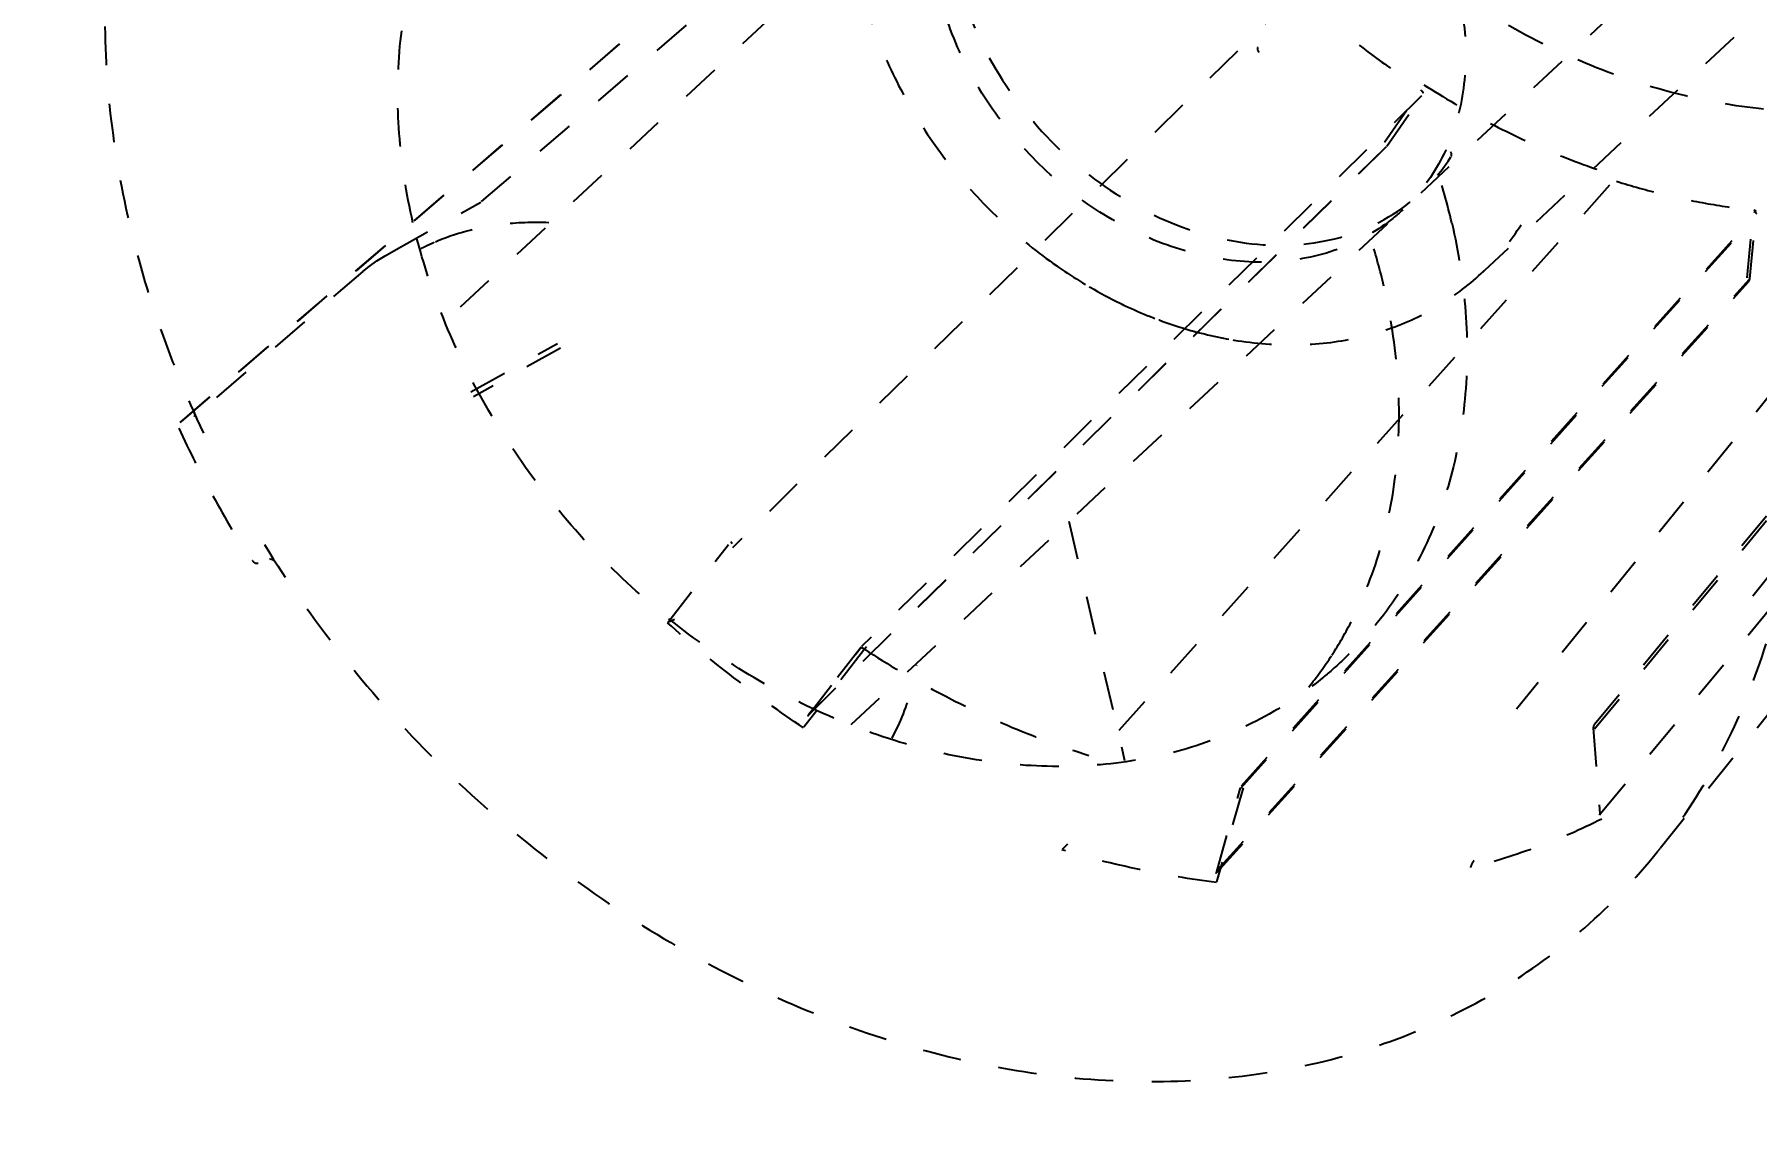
# Model space of a CAD drawing. Header units: inches. Extents: x -2049 to -860, y -317 to 524.
# Drawn here: x -1360.7 to -1349.22, y 104.12 to 111.36 of the extents above; entities that cross this region are included whole.
import ezdxf

# ---------------------------------------------------------------- set-up
doc = ezdxf.new("R2010")
doc.units = ezdxf.units.IN
doc.header["$LTSCALE"] = 2.5746062992
doc.header["$MEASUREMENT"] = 0
doc.header["$PDMODE"] = 3
doc.header["$PDSIZE"] = 0.3125
doc.linetypes.add('HIDDEN', pattern=[0.2, 0.1, -0.1])
doc.layers.get('Defpoints').update_dxf_attribs({"linetype": 'CONTINUOUS'})
doc.layers.add('dim', color=7, linetype='CONTINUOUS', lineweight=9)
doc.layers.add('虚线', color=7, linetype='HIDDEN', lineweight=25)
doc.styles.add('TEXTSTYLE_1', font='gdt', dxfattribs={"width": 0.8})
doc.dimstyles.new('ISO-25$0', dxfattribs={"dimtxt": 5, "dimasz": 5, "dimexe": 1.25, "dimexo": 0.625, "dimtad": 1, "dimdec": 0, "dimlfac": 1.5, "dimdsep": 46, "dimtxsty": 'TEXTSTYLE_1', "dimcen": 2.5, "dimclrd": 256, "dimclre": 256, "dimclrt": 256, "dimadec": 0, "dimazin": 0, "dimtfac": 1, "dimtdec": 0, "dimtmove": 0, "dimatfit": 3, "dimfxl": 1, "dimlwd": 25, "dimarcsym": 0})

# ---------------------------------------------------------------- blocks, each defined once
blk = doc.blocks.new('*D48')
at = {"layer": 'Defpoints', "color": 0, "transparency": 16777216}
for p in [(-1315.377966968305, 128.5008568870139), (-1521.61260332243, 72.1693335384139), (-1315.377966968305, 20.05078251518643)]:
    blk.add_point(p, dxfattribs=at)
at = {"layer": 'dim', "lineweight": -2, "transparency": 16777216}
for p, q in [((-1315.377966968305, 127.8758568870139), (-1315.377966968305, 18.80078251518643)), ((-1521.61260332243, 71.5443335384139), (-1521.61260332243, 18.80078251518643))]:
    blk.add_line(p, q, dxfattribs=at)
at = {"layer": 'dim', "lineweight": 25, "transparency": 16777216}
blk.add_line((-1516.61260332243, 20.05078251518643), (-1320.377966968305, 20.05078251518643), dxfattribs=at)
at = {"layer": 'dim', "transparency": 16777216}
for points in [[(-1516.61260332243, 20.88411584851976), (-1516.61260332243, 19.21744918185309), (-1521.61260332243, 20.05078251518643)], [(-1320.377966968305, 20.88411584851976), (-1320.377966968305, 19.21744918185309), (-1315.377966968305, 20.05078251518643)]]:
    blk.add_solid(points, dxfattribs=at)
at = {"layer": 'dim', "transparency": 16777216, "insert": (-1417.905604776861, 23.17578251518643), "char_height": 5, "attachment_point": 5, "style": 'TEXTSTYLE_1'}
blk.add_mtext('309', dxfattribs=at)
blk = doc.blocks.new('*D49')
at = {"layer": 'Defpoints', "color": 0, "transparency": 16777216}
for p in [(-1514.526951111688, 131.1674378728578), (-1321.78998612816, 131.1674378728578), (-1321.78998612816, 28.79414239709428)]:
    blk.add_point(p, dxfattribs=at)
at = {"layer": 'dim', "lineweight": -2, "transparency": 16777216}
for p, q in [((-1514.526951111688, 130.5424378728578), (-1514.526951111688, 27.54414239709428)), ((-1321.78998612816, 130.5424378728578), (-1321.78998612816, 27.54414239709428))]:
    blk.add_line(p, q, dxfattribs=at)
at = {"layer": 'dim', "lineweight": 25, "transparency": 16777216}
blk.add_line((-1509.526951111688, 28.79414239709428), (-1326.78998612816, 28.79414239709428), dxfattribs=at)
at = {"layer": 'dim', "transparency": 16777216}
for points in [[(-1509.526951111688, 29.62747573042761), (-1509.526951111688, 27.96080906376094), (-1514.526951111688, 28.79414239709428)], [(-1326.78998612816, 29.62747573042761), (-1326.78998612816, 27.96080906376094), (-1321.78998612816, 28.79414239709428)]]:
    blk.add_solid(points, dxfattribs=at)
at = {"layer": 'dim', "transparency": 16777216, "insert": (-1415.55216253963, 31.91914239709428), "char_height": 5, "attachment_point": 5, "style": 'TEXTSTYLE_1'}
blk.add_mtext('289', dxfattribs=at)

msp = doc.modelspace()

# ---------------------------------------------------------------- linework, layer by layer
at = {"layer": '虚线'}
for p, q in [((-1357.72076483188, 110.2422056022267), (-1353.757382444678, 113.6528336677934)), ((-1359.731260422935, 108.7701766856696), (-1354.377460274945, 113.3785078043322)), ((-1359.725171427473, 108.7736312760837), (-1354.371292355752, 113.3819888115909)), ((-1354.661483243722, 112.5236481491235), (-1357.96318953033, 109.4444262966651)), ((-1351.455115037478, 110.3010612092066), (-1349.21962765733, 112.3859109774038)), ((-1351.060856513567, 109.7571848217948), (-1348.76495055718, 111.898381883633)), ((-1352.312554790892, 111.6063918292326), (-1356.047459698133, 107.9343490402642)), ((-1352.541879831459, 111.2441514708282), (-1352.536124313736, 111.2370309061387)), ((-1349.243037944589, 107.6129008396622), (-1346.317627503129, 111.2386843066534)), ((-1351.699639586363, 110.6376973716581), (-1351.457904936329, 110.9866032364059)), ((-1347.44040817394, 111.0429140788314), (-1350.818767851401, 106.8577356549481)), ((-1351.450985260557, 110.9480239672612), (-1355.185694284213, 107.2758998653455)), ((-1351.683498941764, 110.6120409600632), (-1351.45035930275, 110.9486763419132)), ((-1355.543394496164, 106.8166110082822), (-1351.687640884893, 110.607094228553)), ((-1355.540576052017, 106.8202000822952), (-1351.684822704897, 110.610683041801)), ((-1351.251747575095, 110.5629734670619), (-1351.252930135698, 110.5658716595669)), ((-1350.29838767838, 106.7574513764579), (-1347.161097075499, 110.5550018434512)), ((-1350.297945373605, 106.7268434498397), (-1347.160653043579, 110.5243960080326)), ((-1350.197921252182, 110.3508364978788), (-1353.631508417291, 106.5363526303452)), ((-1358.306137108896, 109.9145927030491), (-1357.726180928456, 110.2382379533778)), ((-1355.255746178259, 106.7565343948013), (-1351.575952193344, 110.1883666270045)), ((-1352.657386127024, 106.3317687383946), (-1349.223798880638, 110.1462526093148)), ((-1352.652460600446, 106.3478322016469), (-1349.218874622326, 110.1623146586792)), ((-1349.280468618612, 109.7348133611578), (-1349.23592233274, 110.1769733794271)), ((-1349.262874373639, 109.7262144623687), (-1349.218399820142, 110.1683826270028)), ((-1349.220135009415, 110.1776022056489), (-1349.236460309468, 110.1858028503145)), ((-1349.23592233274, 110.1769733794271), (-1349.21858567613, 110.1694030459891)), ((-1349.218181895144, 110.1631505678338), (-1349.218850298374, 110.1623381055125)), ((-1350.257313217115, 106.1615799911883), (-1347.017370772829, 110.0813359984676)), ((-1358.512021149512, 109.776557124784), (-1359.637625356159, 108.8077270829795)), ((-1352.816553098184, 105.7699929449745), (-1349.271268902128, 109.7072444265741)), ((-1352.811624051279, 105.7860602705959), (-1349.266340662917, 109.7233108513711)), ((-1357.793163737514, 108.9730004209491), (-1357.213449030502, 109.296630465633)), ((-1357.194085855979, 109.2651622635764), (-1357.773889890228, 108.9412673900684)), ((-1353.803762504216, 108.1106766093575), (-1353.432156237387, 106.5168521850865)), ((-1356.049663624266, 107.9614608030841), (-1356.058316880695, 107.9734669617548)), ((-1356.479362540456, 107.4369114268369), (-1356.074476403661, 107.9567501315891)), ((-1356.43356971513, 107.4564871755961), (-1356.479362264451, 107.4369111745384)), ((-1355.166738912214, 107.2571739258679), (-1355.152518491637, 107.2753851830561)), ((-1355.166738973172, 107.2571739952925), (-1355.5713309163, 106.737108560492)), ((-1355.545241157375, 106.8146551204201), (-1355.188784455603, 107.2725827962728)), ((-1355.188705426889, 107.2722403526226), (-1355.540576261983, 106.8202005614932)), ((-1355.188705426889, 107.2722403526226), (-1355.166738973172, 107.2571739952925)), ((-1349.052459171107, 106.9312645821268), (-1349.891739225983, 105.891547941043)), ((-1355.546025965065, 106.8136479157826), (-1355.543416403807, 106.816595094847)), ((-1350.305947596459, 106.7337163775661), (-1350.262882154126, 106.1618898273663)), ((-1352.819888793325, 105.7680830922865), (-1352.659764647147, 106.3345915122561)), ((-1352.641853430518, 106.3340555031187), (-1352.819039290527, 105.7065767367312)), ((-1353.812621983393, 105.9576505566227), (-1353.848893079687, 105.9228651517243))]:
    msp.add_line(p, q, dxfattribs=at)
for points in [[(-1349.219036559056, 110.1620743197481), (-1349.219163741237, 110.1611069698168), (-1349.218119944841, 110.1632621125831)], [(-1358.512008661579, 109.7765675401428), (-1358.469265944664, 109.8105470086167), (-1358.418449301304, 109.846200237591), (-1358.363554776638, 109.8810758620839), (-1358.306098148241, 109.9145360577891)], [(-1359.637217375841, 108.8321130883538), (-1359.634024507084, 108.8203524483543), (-1359.63486890634, 108.8119463192114), (-1359.637735304146, 108.8076608148154)], [(-1359.134943041542, 107.8591732638671), (-1359.127265709809, 107.8599502435286), (-1359.116091723226, 107.8568366574779), (-1359.104776529035, 107.8493530656394), (-1359.095795853419, 107.8389900529863)], [(-1350.262887244123, 106.1617752194755), (-1350.263535732699, 106.1538955036583), (-1350.264137220933, 106.1520670536614), (-1350.262215239288, 106.1551724865742), (-1350.257267163314, 106.1616404243132)], [(-1352.821316146183, 105.7630115711993), (-1352.820376750593, 105.7649691625001), (-1352.81662241933, 105.7699169607759)]]:
    msp.add_lwpolyline(points, dxfattribs=at)
for centre, radius, start, end in [((-1355.378160211979, 109.1367668846028), 4.239312852572294, 13.15260745940189, 18.40253731269872), ((-1357.439171869064, 108.5819648181101), 1.51034258135577, 115.1980623576902, 117.0323839964876), ((-1357.437037761902, 108.5774379452697), 1.515347275496829, 113.3051617897984, 115.1982029430014), ((-1355.807939779044, 108.7203126285429), 4.215166424153453, 13.1434503337999, 17.45852145099613), ((-1349.296039496865, 109.7295481746798), 0.03333226170923517, 312.5922723272012, 19.87765859759943), ((-1352.766540242479, 111.9611704035378), 7.685076196795523, 204.8553756643956, 208.6119707277046), ((-1352.572160586109, 112.0660054487276), 7.90592585141834, 208.6043558438954, 212.2899031215977), ((-1354.148395274608, 108.5806332388018), 2.502132946943256, 320.9867823445016, 326.9894315070906), ((-1350.272691197032, 106.7362209623046), 0.03333226170923517, 140.4332841986995, 184.3119573513002)]:
    msp.add_arc(centre, radius, start, end, dxfattribs=at)
for points, start_tangent, end_tangent in [([(-1353.147345236917, 113.9965597465859), (-1353.344693329774, 114.6000117265637), (-1353.450895448785, 115.2054298980057), (-1353.46331107278, 115.7975092223711), (-1353.381715085402, 116.3615948649869), (-1353.208207643577, 116.8836703945877), (-1352.947261702752, 117.3506547827462), (-1352.605309824686, 117.7512076342003), (-1352.190826342103, 118.075373276555), (-1351.714101866437, 118.315042830703), (-1351.18678920799, 118.4642316596567), (-1350.621972075651, 118.5190711849303), (-1350.033929484222, 118.4780871125877), (-1349.437137048345, 118.3422251727752), (-1348.846840191295, 118.114941283437), (-1348.27764801905, 117.8019056311985), (-1347.743833899328, 117.4110058716613), (-1347.258690747321, 116.9520322116971), (-1346.834257935367, 116.4364096580227), (-1346.481096814958, 115.876965778916), (-1346.208074154837, 115.287758873657), (-1346.021930048385, 114.6833062843632), (-1345.927374923265, 114.0788696745425), (-1345.926731710945, 113.4894692867672), (-1346.019978624005, 112.929837948137), (-1346.204653179396, 112.4140652649663), (-1346.476162950674, 111.9546839684198), (-1346.827662271905, 111.5631836265535), (-1347.250458665239, 111.2492047265158), (-1347.734223119065, 111.0205183433478), (-1348.266981066216, 110.8829464170252), (-1348.835369000396, 110.8400491748613), (-1349.425467887741, 110.8929938583647), (-1350.022163376624, 111.0404855375559), (-1350.610677251604, 111.278854905787), (-1351.17619516436, 111.6020766111781), (-1351.704626223378, 112.0020403167084), (-1352.182850183892, 112.468776170466), (-1352.59891774415, 112.9905914041504)], (-0.3747204102797878, 0.9271378614422705), (-0.5732776063954844, 0.8193612060657154)), ([(-1357.377447087301, 115.8577614864483), (-1356.75656703905, 116.2131364759235), (-1356.067381456589, 116.4604697326029), (-1355.324071616964, 116.5930930427957), (-1354.542794349136, 116.606967661951), (-1353.74238376432, 116.5014428866829), (-1352.937203952731, 116.2781049806899), (-1352.147562980863, 115.9424307022654), (-1351.389784905903, 115.5018163411726), (-1350.679783992912, 114.9658381161587), (-1350.032930334512, 114.3464753050913), (-1349.462462859083, 113.656753161483), (-1348.980163928009, 112.9109527913351), (-1348.59658344283, 112.1253444580552), (-1348.319750249825, 111.3163248994402), (-1348.155565358323, 110.5005711028029), (-1348.107748387368, 109.698259814085), (-1348.176758249414, 108.9233037732298), (-1348.360752880505, 108.1938791814726), (-1348.654988002636, 107.5253655223623), (-1349.052459260851, 106.9312644703704)], (0.8199790119157048, 0.572393588379311), (-0.6281146881510837, -0.7781207737420114)), ([(-1356.184695083575, 115.8486984751448), (-1356.905645838739, 115.7572291612214), (-1357.583267237116, 115.5612299817689), (-1358.205225225038, 115.2644108194791), (-1358.760145106492, 114.8722734982526), (-1359.237825637919, 114.3920346238668), (-1359.629438528651, 113.8325048294806), (-1359.927669709463, 113.2040077827182), (-1360.126913758269, 112.5182228478836), (-1360.22344210704, 111.7878676317216), (-1360.215443892177, 111.0264565099887), (-1360.10304306339, 110.2480832459993), (-1359.888294682194, 109.4671572827502), (-1359.575146580995, 108.6981449946634)], (-0.9986484656814696, -0.05197347392704682), (0.4294384236474939, -0.9030961412248173)), ([(-1354.349471479999, 113.907183059571), (-1354.656484533629, 113.6950835067725), (-1354.908118793286, 113.4204848628493), (-1355.096214915071, 113.0920073873045), (-1355.214718676699, 112.7200195891748), (-1355.259857542464, 112.3161718455222), (-1355.230159760042, 111.8930570141528), (-1355.126507834237, 111.4640041651512), (-1354.952164002365, 111.0425696252589), (-1354.71266467524, 110.6420723285932), (-1354.415568846413, 110.2750850913108), (-1354.070194409691, 109.9530988343969), (-1353.687353780726, 109.6862214407827), (-1353.279096439038, 109.4828931642613), (-1352.858325141262, 109.3495563740598), (-1352.438324454726, 109.2904002016041), (-1352.03227869787, 109.3072370344473), (-1351.652856336793, 109.3995022741303), (-1351.311983556602, 109.5642545461489), (-1351.020433986702, 109.7961863337455), (-1350.787403687789, 110.0877435894389)], (-0.8804931572082123, -0.4740588572208249), (0.5342335308772405, 0.8453369354798337)), ([(-1352.892425599596, 113.5407179329925), (-1353.494564545055, 113.5560603032542), (-1354.015987816841, 113.3572009725012), (-1354.394382862206, 112.9679045720067), (-1354.584529680233, 112.4346938657764), (-1354.563704828396, 111.8212900588403), (-1354.33439697461, 111.20099781205)], (-0.9801957085463039, 0.198031242351828), (0.4786727290736233, -0.8779934045545045)), ([(-1358.178035965922, 110.1014034076959), (-1358.269849948464, 110.6972854809419), (-1358.264800075948, 111.278327210649), (-1358.162704381847, 111.8271330970714), (-1357.967570037833, 112.3264017054937), (-1357.681461857016, 112.7691306434696), (-1357.441911220154, 113.0267246760072)], (-0.2270638232056751, 0.9738798797547991), (0.7312881449421893, 0.6820686542181891)), ([(-1351.576153415839, 110.1883591731906), (-1351.713206855074, 110.0776213932214), (-1352.086195733252, 109.8993808185547), (-1352.516354396682, 109.8384212566305), (-1352.974882348381, 109.8988262951054), (-1353.431073664905, 110.0765525227519), (-1353.854357898671, 110.3596769649195), (-1354.216427826858, 110.7292601207129), (-1354.493077754591, 111.1606295056689), (-1354.665620894388, 111.6244880552102), (-1354.722746508768, 112.0899933388271), (-1354.661483243722, 112.5236481491235)], (-0.7312194402516358, -0.6821423093446736), (0.2800870899668424, 0.9599745944731587)), ([(-1351.625504280762, 112.5236481491235), (-1351.363479799152, 112.093244437753), (-1351.202536983091, 111.6269269119407), (-1351.158185315927, 111.162637924123), (-1351.233124688573, 110.7311619370989), (-1351.422361889014, 110.3612050458609), (-1351.576153415839, 110.1883591731906)], (0.6041093005910781, -0.7969014700321229), (-0.7312194401119508, -0.6821423094944081)), ([(-1352.260756790797, 111.6154703306516), (-1352.001695127376, 111.3915342704913), (-1351.733336604059, 111.1847348297417), (-1351.454236053, 110.9938999715282)], (0.7381762022589627, -0.674607956088968), (0.841208077929756, -0.5407115401262728)), ([(-1354.33439697461, 111.20099781205), (-1353.923812459789, 110.6477438495219), (-1353.381109162472, 110.2279528027694), (-1352.771194751298, 109.9918319548648), (-1352.167015379332, 109.9676215086495), (-1351.64083129129, 110.1582170506726), (-1351.255575059395, 110.5408222749211)], (0.4786727290077577, -0.8779934045904134), (0.5386702260972069, 0.8425166986572927)), ([(-1352.543690955826, 111.272604164936), (-1352.546133100904, 111.2656104369979), (-1352.546204890851, 111.2581659294236), (-1352.544568650025, 111.2508834567898), (-1352.541879831459, 111.2441514708282)], (-0.5063962218124852, -0.8623009141442682), (0.5541292584485668, -0.8324306367086937)), ([(-1351.457904936329, 110.986603236406), (-1351.450800686382, 110.9803033769198), (-1351.444846145734, 110.9732636290468), (-1351.441534950646, 110.9668099656491)], (0.7853518752422435, -0.6190496200253185), (0.2881334277922063, -0.9575902713523738)), ([(-1351.436895439197, 111.021658998684), (-1351.019487452249, 110.7782199448803), (-1350.589898973403, 110.5751740717248), (-1350.152335194839, 110.4144123162871)], (0.8417280364940299, -0.5399017619714767), (0.9535406180934501, -0.301264484541343)), ([(-1351.253201063713, 110.5453486380846), (-1351.251153757415, 110.5542901650914), (-1351.252285719458, 110.5638333665926), (-1351.256417447035, 110.5732357516316)], (0.5320010910685854, 0.8467436678841093), (-0.5184240391582765, 0.8551236844005767)), ([(-1350.151184864107, 110.3779121142734), (-1349.845075047788, 110.2922135779027), (-1349.540723048028, 110.228311092124), (-1349.236460309468, 110.1858028503145)], (0.9538919932879611, -0.3001500710330089), (0.9945773194553879, -0.1039997866581228)), ([(-1351.986180084997, 107.1760821376913), (-1352.114777080998, 107.0641989425787), (-1352.553711895657, 106.7789811318462), (-1353.050766331916, 106.5854132113819), (-1353.591973226155, 106.4881224874792), (-1354.1627453885, 106.4890996414955), (-1354.747963282502, 106.5879456370127), (-1355.3322248549, 106.78192604361), (-1355.900234207469, 107.0660784364688), (-1356.437030734924, 107.4333227879967), (-1356.927227079967, 107.8735293685784), (-1357.354460798779, 108.3709854607587), (-1357.713113607121, 108.9193586263647), (-1357.990562671071, 109.5018998476916), (-1358.178035965922, 110.1014034076959)], (-0.7312881450442714, -0.6820686541087403), (-0.2270638229986982, 0.9738798798030563)), ([(-1357.273070260321, 110.1010674662367), (-1357.592734478125, 110.0885639644529), (-1358.036551943845, 109.9691491628844)], (-0.9990107650710345, 0.04446899225511673), (-0.9184081286706053, -0.3956343124550197)), ([(-1351.250055339229, 110.1014034076959), (-1351.158241358379, 109.5055213327565), (-1351.163291229202, 108.9244796030494), (-1351.265386923303, 108.3756737166272), (-1351.460521267316, 107.8764051082048), (-1351.746629449827, 107.433676171922), (-1351.986180084997, 107.1760821376913)], (0.2270638232056751, -0.9738798797547991), (-0.7312881449421893, -0.6820686542181891)), ([(-1353.908339920404, 109.8302376615906), (-1353.591544455758, 109.6315293747044), (-1353.260204136599, 109.4752983561697), (-1352.921059955439, 109.3647359067668), (-1352.581000893982, 109.3021165911453)], (0.8148147304193322, -0.5797214461201778), (0.9937055973392351, -0.1120231485750739)), ([(-1352.050181417626, 107.2174869170362), (-1351.915128834662, 107.4509246848976), (-1351.719862701055, 107.9483807770778), (-1351.616920499567, 108.4967539443771), (-1351.611114865867, 109.0792951640109), (-1351.703194672882, 109.6787987240149)], (0.5452862904432533, 0.8382498800802989), (-0.2270638232202833, 0.9738798797513929)), ([(-1359.169457677594, 107.955449508806), (-1358.659534155551, 107.2283391806226), (-1358.068418013958, 106.5586238742689), (-1357.407890804809, 105.9597013341426), (-1356.691133302512, 105.4435522943314), (-1355.932454785845, 105.0204945654072), (-1355.146995080123, 104.6989722584529), (-1354.350419477445, 104.4853909426649), (-1353.558606076127, 104.3839928439227), (-1352.787310132175, 104.3967753235693), (-1352.051871917882, 104.5234618386772), (-1351.366951622066, 104.761492910098), (-1350.74619123445, 105.1060716852125), (-1350.201887483757, 105.5503170306649), (-1349.744844236273, 106.0853807665289), (-1349.384141695164, 106.7006336560655), (-1349.126952286865, 107.3839078206135), (-1348.978425660354, 108.1217511327358)], (0.5270646961400988, -0.8498251620673192), (0.1214026440104558, 0.9926033437518079)), ([(-1359.249828533642, 107.8500758298963), (-1359.239047552019, 107.838201582734), (-1359.225278561296, 107.8314107113045), (-1359.211648746248, 107.8317152238135)], (0.5300421896966815, -0.8479712714128629), (0.9467063460125488, 0.3220979578009888)), ([(-1355.573029620492, 106.7345690010772), (-1356.037361385615, 107.0678419644582), (-1356.481413577047, 107.4346434100971)], (-0.8369601839070544, 0.5472637851660467), (-0.7431988432582316, 0.6690706086652037)), ([(-1355.166738917294, 107.2571739292545), (-1354.681807453939, 106.9735388195617), (-1354.181684791185, 106.7370694237362), (-1353.671373821524, 106.5502740398771)], (0.8407858617545101, -0.5413678367558653), (0.9541212424614822, -0.299420531500025)), ([(-1354.983156213555, 106.6639723148561), (-1354.850732368233, 106.9987400473021), (-1354.816493098281, 107.1508090234873)], (0.4710866975706288, 0.8820869137290265), (0.1761772841843556, 0.9843584532767649)), ([(-1350.249216936003, 106.1257655332744), (-1350.674314158437, 105.9415484476654), (-1351.125285026605, 105.800459457403)], (-0.8901843082703554, -0.4556005896717308), (-0.9708887523854354, -0.2395308549883562)), ([(-1352.819668844859, 105.7036367354764), (-1353.333326204411, 105.7895800437822), (-1353.849922708418, 105.9200093267514)], (-0.9935398945819918, 0.1134833814882312), (-0.956435695991796, 0.2919430756717622)), ([(-1351.103825684527, 105.8481921877314), (-1351.106987786406, 105.8435091302292), (-1351.110024925993, 105.8384849379814), (-1351.112931566266, 105.8331586410669), (-1351.115702161738, 105.8275692712588), (-1351.120813048173, 105.8157574383576), (-1351.125313246791, 105.8033616849916)], (-0.5822927958077649, -0.8129791509936625), (-0.3152456029956217, -0.9490101210165921))]:
    msp.add_spline(points, degree=3, dxfattribs=dict(at, start_tangent=start_tangent, end_tangent=end_tangent))

# ---------------------------------------------------------------- dimensions: what is measured, and where the dimension line sits
at = {"layer": 'dim'}
for base, p1, p2, text, picture, middle in [((-1321.78998612816, 28.79414239709428), (-1514.526951111688, 131.1674378728578), (-1321.78998612816, 131.1674378728578), '289', '*D49', (-1415.55216253963, 28.79414239709428)), ((-1315.377966968305, 20.05078251518643), (-1521.61260332243, 72.1693335384139), (-1315.377966968305, 128.5008568870139), '309', '*D48', (-1417.905604776861, 20.05078251518643))]:
    dim = msp.add_linear_dim(base=base, p1=p1, p2=p2, text=text, dimstyle='ISO-25$0', dxfattribs=at)
    dim.commit()
    dim.dimension.update_dxf_attribs({"geometry": picture, "text_midpoint": middle, "dimtype": 160})

doc.saveas('drawing.dxf')
